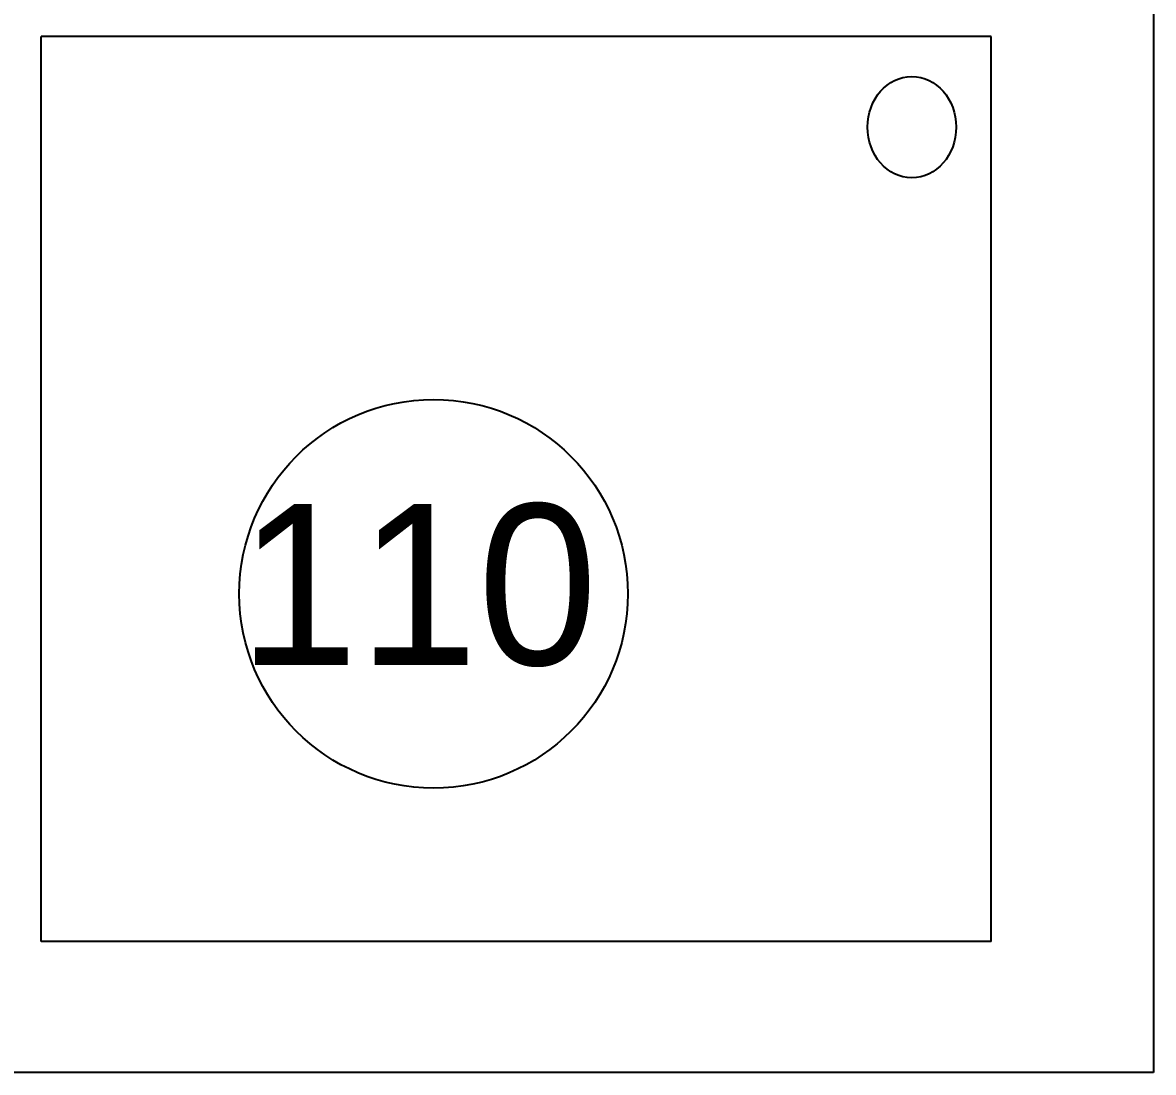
# Model space of a CAD drawing. Header units: millimetres. Extents: x -34838 to 729576, y -214038 to 121482.
# Drawn here: x 607563 to 608125, y -45896 to -45374 of the extents above; entities that cross this region are included whole.
import ezdxf
from ezdxf.enums import TextEntityAlignment as Align

# ---------------------------------------------------------------- set-up
doc = ezdxf.new("R2010")
doc.units = ezdxf.units.MM
doc.header["$MEASUREMENT"] = 0
doc.layers.add('OBORUD-Plosk', color=1, linetype='Continuous')
doc.layers.add('OBORUD-Testi', color=2, linetype='Continuous')
doc.styles.add('ROMANS', font='romans', dxfattribs={"height": 12})

# ---------------------------------------------------------------- blocks, each defined once
blk = doc.blocks.new('T14A')
at = {"layer": 'OBORUD-Plosk'}
for p, q in [((140, 0), (140, -70)), ((140, -70), (0, -70))]:
    blk.add_line(p, q, dxfattribs=at)
at = {"layer": 'OBORUD-Testi', "style": 'ROMANS'}
for tag, p, flags in [('MOD', (0, 33.5), 9), ('AREA', (0, 14.071), 1)]:
    blk.add_attdef(tag, p, '', height=12, dxfattribs=dict(at, flags=flags))
blk.add_attdef('POS', text='', height=12, dxfattribs=at).set_placement((16, -85), align=Align.MIDDLE)

msp = doc.modelspace()

# ---------------------------------------------------------------- linework, layer by layer
at = {"color": 3}
msp.add_circle((607767.29, -45658.32), 96.64, dxfattribs=at)
at = {"layer": 'OBORUD-Plosk'}
for p, q in [((608044.56, -45381.25, -10), (607572.06, -45381.25, -10)), ((607572.06, -45831.25, -10), (607572.06, -45381.25, -10)), ((608044.56, -45831.25, -10), (608044.56, -45381.25, -10)), ((608044.56, -45831.25, -10), (607572.06, -45831.25, -10))]:
    msp.add_line(p, q, dxfattribs=at)
at = {"layer": 'OBORUD-Plosk', "linetype": 'Continuous'}
msp.add_ellipse((608005.19, -45426.25, -10), major_axis=(0, 25.2), ratio=0.875, start_param=4.712389, end_param=10.995574, dxfattribs=at)

# ---------------------------------------------------------------- block references
at = {"layer": 'OBORUD-Plosk', "ltscale": 50, "xscale": 10, "yscale": 10, "zscale": 10}
msp.add_blockref('T14A', (606725.34, -45196.3), dxfattribs=at)

# ---------------------------------------------------------------- texts
at = {"color": 3, "insert": (607531.97, -45613.66), "char_height": 80, "attachment_point": 1}
msp.add_mtext_dynamic_manual_height_columns('\\pxqc;110', width=455.1365, gutter_width=12.5, heights=[44.67], dxfattribs=at)

doc.saveas('drawing.dxf')
